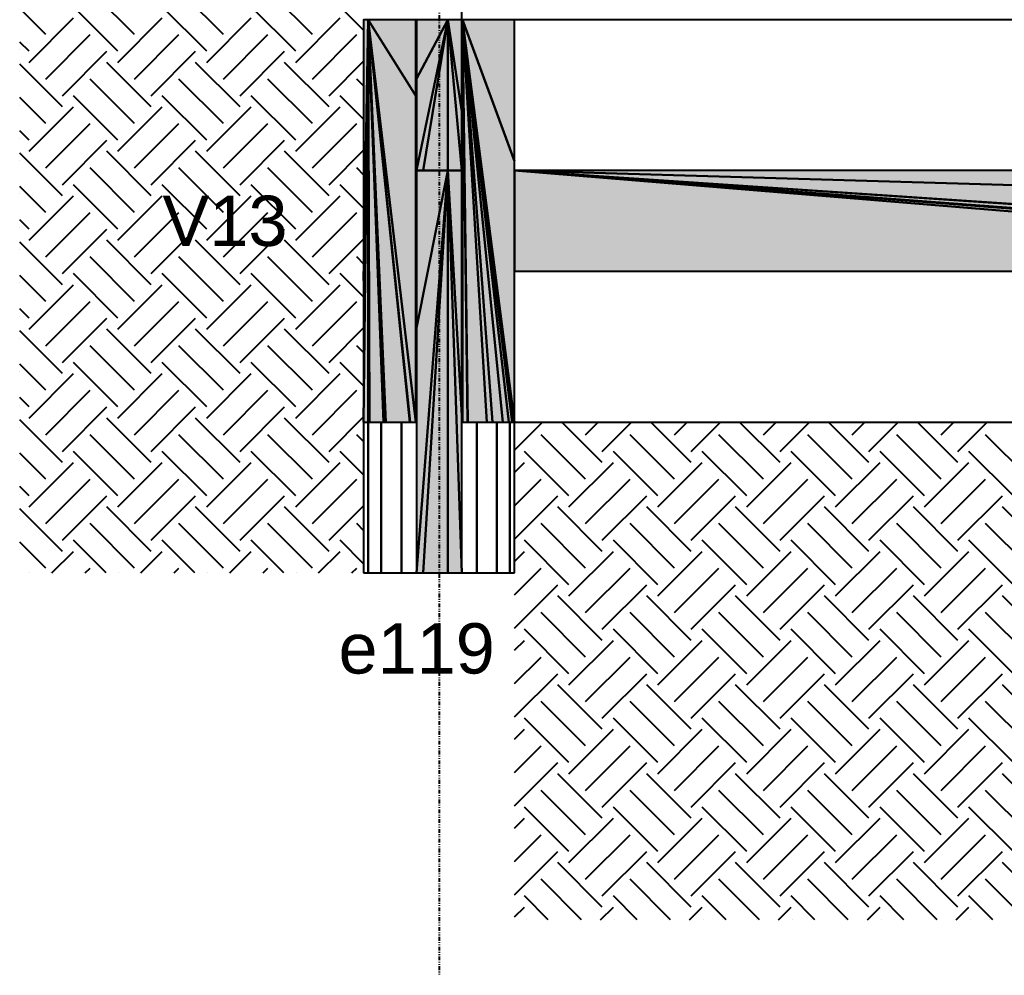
# Model space of a CAD drawing. Extents: x 37185 to 43130, y -8131 to -3926.
# Drawn here: x 38322.4 to 38452.9, y -7787.2 to -7660.5 of the extents above; entities that cross this region are included whole.
import ezdxf

# ---------------------------------------------------------------- set-up
doc = ezdxf.new("R2010")
doc.units = 0
doc.header["$MEASUREMENT"] = 0
doc.linetypes.add('ESTILO_TQS_0004', pattern=[1.12, 0.5, -0.2, 0.01, -0.2, 0.01, -0.2])
for name, color, linetype in [('47', 15, 'CONTINUOUS'), ('48', 4, 'CONTINUOUS'), ('52', 3, 'CONTINUOUS'), ('70', 160, 'CONTINUOUS'), ('74', 2, 'CONTINUOUS'), ('96', 252, 'CONTINUOUS')]:
    doc.layers.add(name, color=color, linetype=linetype)
doc.styles.add('TQS_ARIAL', font='arial.ttf')

msp = doc.modelspace()

# ---------------------------------------------------------------- linework, layer by layer
at = {"layer": '47', "linetype": 'Continuous'}
for p, q in [((38337.58, -7662.48), (38331.69, -7656.59)), ((38349.37, -7662.48), (38343.47, -7656.59)), ((38361.15, -7662.48), (38355.26, -7656.59)), ((38325.8, -7662.48), (38322.35, -7659.04)), ((38335.37, -7664.69), (38329.48, -7658.8)), ((38347.16, -7664.69), (38341.26, -7658.8)), ((38358.94, -7664.69), (38353.05, -7658.8)), ((38367.98, -7661.95), (38364.83, -7658.8)), ((38323.59, -7666.17), (38329.48, -7660.27)), ((38335.37, -7666.17), (38341.26, -7660.27)), ((38347.16, -7666.17), (38353.05, -7660.27)), ((38358.94, -7666.17), (38364.83, -7660.27)), ((38325.8, -7668.37), (38331.69, -7662.48)), ((38337.58, -7668.37), (38343.47, -7662.48)), ((38349.37, -7668.37), (38355.26, -7662.48)), ((38361.15, -7668.37), (38367.04, -7662.48)), ((38323.59, -7664.69), (38322.35, -7663.46)), ((38322.35, -7664.45), (38322.35, -7664.45)), ((38328.01, -7670.58), (38333.9, -7664.69)), ((38339.79, -7670.58), (38345.68, -7664.69)), ((38351.58, -7670.58), (38357.47, -7664.69)), ((38363.36, -7670.58), (38367.98, -7665.96)), ((38367.98, -7664.9), (38367.98, -7664.9)), ((38328.01, -7672.06), (38322.35, -7666.4)), ((38339.79, -7672.06), (38333.9, -7666.17)), ((38351.58, -7672.06), (38345.68, -7666.17)), ((38363.36, -7672.06), (38357.47, -7666.17)), ((38322.35, -7667.4), (38322.35, -7667.4)), ((38337.58, -7674.27), (38331.69, -7668.37)), ((38349.37, -7674.27), (38343.47, -7668.37)), ((38361.15, -7674.27), (38355.26, -7668.37)), ((38367.98, -7669.32), (38367.04, -7668.37)), ((38325.8, -7674.27), (38322.35, -7670.82)), ((38335.37, -7676.48), (38329.48, -7670.58)), ((38347.16, -7676.48), (38341.26, -7670.58)), ((38358.94, -7676.48), (38353.05, -7670.58)), ((38367.98, -7673.73), (38364.83, -7670.58)), ((38322.35, -7671.82), (38322.35, -7671.82)), ((38323.59, -7677.95), (38329.48, -7672.06)), ((38335.37, -7677.95), (38341.26, -7672.06)), ((38347.16, -7677.95), (38353.05, -7672.06)), ((38358.94, -7677.95), (38364.83, -7672.06)), ((38325.8, -7680.16), (38331.69, -7674.27)), ((38337.58, -7680.16), (38343.47, -7674.27)), ((38349.37, -7680.16), (38355.26, -7674.27)), ((38361.15, -7680.16), (38367.04, -7674.27)), ((38323.59, -7676.48), (38322.35, -7675.24)), ((38322.35, -7676.24), (38322.35, -7676.24)), ((38328.01, -7682.37), (38333.9, -7676.48)), ((38339.79, -7682.37), (38345.68, -7676.48)), ((38351.58, -7682.37), (38357.47, -7676.48)), ((38367.98, -7676.68), (38367.98, -7676.68)), ((38328.01, -7683.84), (38322.35, -7678.19)), ((38339.79, -7683.84), (38333.9, -7677.95)), ((38351.58, -7683.84), (38345.68, -7677.95)), ((38363.36, -7683.84), (38357.47, -7677.95)), ((38363.36, -7682.37), (38367.98, -7677.75)), ((38322.35, -7679.18), (38322.35, -7679.18)), ((38337.58, -7686.05), (38331.69, -7680.16)), ((38349.37, -7686.05), (38343.47, -7680.16)), ((38361.15, -7686.05), (38355.26, -7680.16)), ((38367.98, -7681.1), (38367.04, -7680.16)), ((38325.8, -7686.05), (38322.35, -7682.61)), ((38335.37, -7688.26), (38329.48, -7682.37)), ((38347.16, -7688.26), (38341.26, -7682.37)), ((38358.94, -7688.26), (38353.05, -7682.37)), ((38367.98, -7685.52), (38364.83, -7682.37)), ((38322.35, -7683.6), (38322.35, -7683.6)), ((38323.59, -7689.74), (38329.48, -7683.84)), ((38335.37, -7689.74), (38341.26, -7683.84)), ((38347.16, -7689.74), (38353.05, -7683.84)), ((38358.94, -7689.74), (38364.83, -7683.84)), ((38325.8, -7691.94), (38331.69, -7686.05)), ((38337.58, -7691.94), (38343.47, -7686.05)), ((38349.37, -7691.94), (38355.26, -7686.05)), ((38361.15, -7691.94), (38367.04, -7686.05)), ((38323.59, -7688.26), (38322.35, -7687.03)), ((38322.35, -7688.02), (38322.35, -7688.02)), ((38328.01, -7694.15), (38333.9, -7688.26)), ((38339.79, -7694.15), (38345.68, -7688.26)), ((38351.58, -7694.15), (38357.47, -7688.26)), ((38367.98, -7688.47), (38367.98, -7688.47)), ((38328.01, -7695.63), (38322.35, -7689.98)), ((38339.79, -7695.63), (38333.9, -7689.74)), ((38351.58, -7695.63), (38345.68, -7689.74)), ((38363.36, -7695.63), (38357.47, -7689.74)), ((38363.36, -7694.15), (38367.98, -7689.53)), ((38322.35, -7690.97), (38322.35, -7690.97)), ((38337.58, -7697.84), (38331.69, -7691.94)), ((38349.37, -7697.84), (38343.47, -7691.94)), ((38361.15, -7697.84), (38355.26, -7691.94)), ((38367.98, -7692.89), (38367.04, -7691.94)), ((38325.8, -7697.84), (38322.35, -7694.39)), ((38335.37, -7700.05), (38329.48, -7694.15)), ((38347.16, -7700.05), (38341.26, -7694.15)), ((38358.94, -7700.05), (38353.05, -7694.15)), ((38367.98, -7697.3), (38364.83, -7694.15)), ((38322.35, -7695.39), (38322.35, -7695.39)), ((38323.59, -7701.52), (38329.48, -7695.63)), ((38335.37, -7701.52), (38341.26, -7695.63)), ((38347.16, -7701.52), (38353.05, -7695.63)), ((38358.94, -7701.52), (38364.83, -7695.63)), ((38325.8, -7703.73), (38331.69, -7697.84)), ((38337.58, -7703.73), (38343.47, -7697.84)), ((38349.37, -7703.73), (38355.26, -7697.84)), ((38361.15, -7703.73), (38367.04, -7697.84)), ((38323.59, -7700.05), (38322.35, -7698.81)), ((38322.35, -7699.81), (38322.35, -7699.81)), ((38328.01, -7705.94), (38333.9, -7700.05)), ((38339.79, -7705.94), (38345.68, -7700.05)), ((38351.58, -7705.94), (38357.47, -7700.05)), ((38367.98, -7700.25), (38367.98, -7700.25)), ((38328.01, -7707.41), (38322.35, -7701.76)), ((38339.79, -7707.41), (38333.9, -7701.52)), ((38351.58, -7707.41), (38345.68, -7701.52)), ((38363.36, -7707.41), (38357.47, -7701.52)), ((38363.36, -7705.94), (38367.98, -7701.32)), ((38322.35, -7702.75), (38322.35, -7702.75)), ((38337.58, -7709.62), (38331.69, -7703.73)), ((38349.37, -7709.62), (38343.47, -7703.73)), ((38361.15, -7709.62), (38355.26, -7703.73)), ((38367.98, -7704.67), (38367.04, -7703.73)), ((38325.8, -7709.62), (38322.35, -7706.18)), ((38335.37, -7711.83), (38329.48, -7705.94)), ((38347.16, -7711.83), (38341.26, -7705.94)), ((38358.94, -7711.83), (38353.05, -7705.94)), ((38367.98, -7709.09), (38364.83, -7705.94)), ((38322.35, -7707.17), (38322.35, -7707.17)), ((38323.59, -7713.31), (38329.48, -7707.41)), ((38335.37, -7713.31), (38341.26, -7707.41)), ((38347.16, -7713.31), (38353.05, -7707.41)), ((38358.94, -7713.31), (38364.83, -7707.41)), ((38325.8, -7715.52), (38331.69, -7709.62)), ((38337.58, -7715.52), (38343.47, -7709.62)), ((38349.37, -7715.52), (38355.26, -7709.62)), ((38361.15, -7715.52), (38367.04, -7709.62)), ((38323.59, -7711.83), (38322.35, -7710.6)), ((38322.35, -7711.59), (38322.35, -7711.59)), ((38328.01, -7717.72), (38333.9, -7711.83)), ((38339.79, -7717.72), (38345.68, -7711.83)), ((38351.58, -7717.72), (38357.47, -7711.83)), ((38367.98, -7712.04), (38367.98, -7712.04)), ((38328.01, -7719.2), (38322.35, -7713.55)), ((38339.79, -7719.2), (38333.9, -7713.31)), ((38351.58, -7719.2), (38345.68, -7713.31)), ((38363.36, -7719.2), (38357.47, -7713.31)), ((38363.36, -7717.72), (38367.98, -7713.1)), ((38387.95, -7717.57), (38391.68, -7713.84)), ((38399.58, -7719.2), (38394.22, -7713.84)), ((38397.37, -7715.52), (38399.05, -7713.84)), ((38399.58, -7717.72), (38403.47, -7713.84)), ((38411.37, -7719.2), (38406.01, -7713.84)), ((38409.16, -7715.52), (38410.84, -7713.84)), ((38411.37, -7717.72), (38415.26, -7713.84)), ((38423.15, -7719.2), (38417.79, -7713.84)), ((38420.94, -7715.52), (38422.62, -7713.84)), ((38423.15, -7717.72), (38427.04, -7713.84)), ((38434.94, -7719.2), (38429.58, -7713.84)), ((38432.73, -7715.52), (38434.41, -7713.84)), ((38434.94, -7717.72), (38438.83, -7713.84)), ((38446.72, -7719.2), (38441.36, -7713.84)), ((38444.51, -7715.52), (38446.19, -7713.84)), ((38446.72, -7717.72), (38450.61, -7713.84)), ((38322.35, -7714.54), (38322.35, -7714.54)), ((38337.58, -7721.41), (38331.69, -7715.52)), ((38349.37, -7721.41), (38343.47, -7715.52)), ((38361.15, -7721.41), (38355.26, -7715.52)), ((38367.98, -7716.46), (38367.04, -7715.52)), ((38397.37, -7721.41), (38391.48, -7715.52)), ((38409.16, -7721.41), (38403.27, -7715.52)), ((38420.94, -7721.41), (38415.05, -7715.52)), ((38432.73, -7721.41), (38426.84, -7715.52)), ((38444.51, -7721.41), (38438.62, -7715.52)), ((38456.3, -7721.41), (38450.41, -7715.52)), ((38325.8, -7721.41), (38322.35, -7717.96)), ((38335.37, -7723.62), (38329.48, -7717.72)), ((38347.16, -7723.62), (38341.26, -7717.72)), ((38358.94, -7723.62), (38353.05, -7717.72)), ((38367.98, -7720.88), (38364.83, -7717.72)), ((38395.16, -7723.62), (38389.27, -7717.72)), ((38406.95, -7723.62), (38401.06, -7717.72)), ((38418.73, -7723.62), (38412.84, -7717.72)), ((38430.52, -7723.62), (38424.63, -7717.72)), ((38442.3, -7723.62), (38436.41, -7717.72)), ((38454.09, -7723.62), (38448.2, -7717.72)), ((38322.35, -7718.96), (38322.35, -7718.96)), ((38323.59, -7725.09), (38329.48, -7719.2)), ((38335.37, -7725.09), (38341.26, -7719.2)), ((38347.16, -7725.09), (38353.05, -7719.2)), ((38358.94, -7725.09), (38364.83, -7719.2)), ((38387.95, -7720.52), (38389.27, -7719.2)), ((38395.16, -7725.09), (38401.06, -7719.2)), ((38406.95, -7725.09), (38412.84, -7719.2)), ((38418.73, -7725.09), (38424.63, -7719.2)), ((38430.52, -7725.09), (38436.41, -7719.2)), ((38442.3, -7725.09), (38448.2, -7719.2)), ((38325.8, -7727.3), (38331.69, -7721.41)), ((38337.58, -7727.3), (38343.47, -7721.41)), ((38349.37, -7727.3), (38355.26, -7721.41)), ((38361.15, -7727.3), (38367.04, -7721.41)), ((38387.95, -7724.94), (38391.48, -7721.41)), ((38397.37, -7727.3), (38403.27, -7721.41)), ((38409.16, -7727.3), (38415.05, -7721.41)), ((38420.94, -7727.3), (38426.84, -7721.41)), ((38432.73, -7727.3), (38438.62, -7721.41)), ((38444.51, -7727.3), (38450.41, -7721.41)), ((38323.59, -7723.62), (38322.35, -7722.38)), ((38322.35, -7723.38), (38322.35, -7723.38)), ((38328.01, -7729.51), (38333.9, -7723.62)), ((38339.79, -7729.51), (38345.68, -7723.62)), ((38351.58, -7729.51), (38357.47, -7723.62)), ((38367.98, -7723.82), (38367.98, -7723.82)), ((38387.95, -7729.36), (38393.69, -7723.62)), ((38399.58, -7729.51), (38405.48, -7723.62)), ((38411.37, -7729.51), (38417.26, -7723.62)), ((38423.15, -7729.51), (38429.05, -7723.62)), ((38434.94, -7729.51), (38440.83, -7723.62)), ((38446.72, -7729.51), (38452.62, -7723.62)), ((38328.01, -7730.98), (38322.35, -7725.33)), ((38339.79, -7730.98), (38333.9, -7725.09)), ((38351.58, -7730.98), (38345.68, -7725.09)), ((38363.36, -7730.98), (38357.47, -7725.09)), ((38363.36, -7729.51), (38367.98, -7724.89)), ((38399.58, -7730.98), (38393.69, -7725.09)), ((38411.37, -7730.98), (38405.48, -7725.09)), ((38423.15, -7730.98), (38417.26, -7725.09)), ((38434.94, -7730.98), (38429.05, -7725.09)), ((38446.72, -7730.98), (38440.83, -7725.09)), ((38458.51, -7730.98), (38452.62, -7725.09)), ((38322.35, -7726.32), (38322.35, -7726.32)), ((38337.58, -7733.19), (38331.69, -7727.3)), ((38349.37, -7733.19), (38343.47, -7727.3)), ((38361.15, -7733.19), (38355.26, -7727.3)), ((38367.98, -7728.24), (38367.04, -7727.3)), ((38397.37, -7733.19), (38391.48, -7727.3)), ((38409.16, -7733.19), (38403.27, -7727.3)), ((38420.94, -7733.19), (38415.05, -7727.3)), ((38432.73, -7733.19), (38426.84, -7727.3)), ((38444.51, -7733.19), (38438.62, -7727.3)), ((38456.3, -7733.19), (38450.41, -7727.3)), ((38325.8, -7733.19), (38322.35, -7729.75)), ((38333.8, -7733.84), (38329.48, -7729.51)), ((38345.59, -7733.84), (38341.26, -7729.51)), ((38357.37, -7733.84), (38353.05, -7729.51)), ((38367.98, -7732.66), (38364.83, -7729.51)), ((38395.16, -7735.4), (38389.27, -7729.51)), ((38406.95, -7735.4), (38401.06, -7729.51)), ((38418.73, -7735.4), (38412.84, -7729.51)), ((38430.52, -7735.4), (38424.63, -7729.51)), ((38442.3, -7735.4), (38436.41, -7729.51)), ((38454.09, -7735.4), (38448.2, -7729.51)), ((38322.35, -7730.74), (38322.35, -7730.74)), ((38326.62, -7733.84), (38329.48, -7730.98)), ((38338.41, -7733.84), (38341.26, -7730.98)), ((38350.2, -7733.84), (38353.05, -7730.98)), ((38361.98, -7733.84), (38364.83, -7730.98)), ((38387.95, -7732.3), (38389.27, -7730.98)), ((38395.16, -7736.88), (38401.06, -7730.98)), ((38406.95, -7736.88), (38412.84, -7730.98)), ((38418.73, -7736.88), (38424.63, -7730.98)), ((38430.52, -7736.88), (38436.41, -7730.98)), ((38442.3, -7736.88), (38448.2, -7730.98)), ((38323.68, -7733.84), (38323.68, -7733.84)), ((38326.44, -7733.84), (38326.44, -7733.84)), ((38330.86, -7733.84), (38330.86, -7733.84)), ((38331.04, -7733.84), (38331.69, -7733.19)), ((38335.46, -7733.84), (38335.46, -7733.84)), ((38338.22, -7733.84), (38338.22, -7733.84)), ((38342.64, -7733.84), (38342.64, -7733.84)), ((38342.83, -7733.84), (38343.47, -7733.19)), ((38347.25, -7733.84), (38347.25, -7733.84)), ((38350.01, -7733.84), (38350.01, -7733.84)), ((38354.43, -7733.84), (38354.43, -7733.84)), ((38354.61, -7733.84), (38355.26, -7733.19)), ((38359.03, -7733.84), (38359.03, -7733.84)), ((38361.79, -7733.84), (38361.79, -7733.84)), ((38366.21, -7733.84), (38366.21, -7733.84)), ((38366.4, -7733.84), (38367.04, -7733.19)), ((38387.95, -7736.72), (38391.48, -7733.19)), ((38397.37, -7739.09), (38403.27, -7733.19)), ((38409.16, -7739.09), (38415.05, -7733.19)), ((38420.94, -7739.09), (38426.84, -7733.19)), ((38432.73, -7739.09), (38438.62, -7733.19)), ((38444.51, -7739.09), (38450.41, -7733.19)), ((38387.95, -7741.14), (38393.69, -7735.4)), ((38399.58, -7741.3), (38405.48, -7735.4)), ((38411.37, -7741.3), (38417.26, -7735.4)), ((38423.15, -7741.3), (38429.05, -7735.4)), ((38434.94, -7741.3), (38440.83, -7735.4)), ((38446.72, -7741.3), (38452.62, -7735.4)), ((38399.58, -7742.77), (38393.69, -7736.88)), ((38411.37, -7742.77), (38405.48, -7736.88)), ((38423.15, -7742.77), (38417.26, -7736.88)), ((38434.94, -7742.77), (38429.05, -7736.88)), ((38446.72, -7742.77), (38440.83, -7736.88)), ((38458.51, -7742.77), (38452.62, -7736.88)), ((38397.37, -7744.98), (38391.48, -7739.09)), ((38409.16, -7744.98), (38403.27, -7739.09)), ((38420.94, -7744.98), (38415.05, -7739.09)), ((38432.73, -7744.98), (38426.84, -7739.09)), ((38444.51, -7744.98), (38438.62, -7739.09)), ((38456.3, -7744.98), (38450.41, -7739.09)), ((38395.16, -7747.19), (38389.27, -7741.3)), ((38406.95, -7747.19), (38401.06, -7741.3)), ((38418.73, -7747.19), (38412.84, -7741.3)), ((38430.52, -7747.19), (38424.63, -7741.3)), ((38442.3, -7747.19), (38436.41, -7741.3)), ((38454.09, -7747.19), (38448.2, -7741.3)), ((38387.95, -7744.09), (38389.27, -7742.77)), ((38395.16, -7748.66), (38401.06, -7742.77)), ((38406.95, -7748.66), (38412.84, -7742.77)), ((38418.73, -7748.66), (38424.63, -7742.77)), ((38430.52, -7748.66), (38436.41, -7742.77)), ((38442.3, -7748.66), (38448.2, -7742.77)), ((38387.95, -7748.51), (38391.48, -7744.98)), ((38397.37, -7750.87), (38403.27, -7744.98)), ((38409.16, -7750.87), (38415.05, -7744.98)), ((38420.94, -7750.87), (38426.84, -7744.98)), ((38432.73, -7750.87), (38438.62, -7744.98)), ((38444.51, -7750.87), (38450.41, -7744.98)), ((38387.95, -7752.93), (38393.69, -7747.19)), ((38399.58, -7753.08), (38405.48, -7747.19)), ((38411.37, -7753.08), (38417.26, -7747.19)), ((38423.15, -7753.08), (38429.05, -7747.19)), ((38434.94, -7753.08), (38440.83, -7747.19)), ((38446.72, -7753.08), (38452.62, -7747.19)), ((38399.58, -7754.55), (38393.69, -7748.66)), ((38411.37, -7754.55), (38405.48, -7748.66)), ((38423.15, -7754.55), (38417.26, -7748.66)), ((38434.94, -7754.55), (38429.05, -7748.66)), ((38446.72, -7754.55), (38440.83, -7748.66)), ((38458.51, -7754.55), (38452.62, -7748.66)), ((38397.37, -7756.76), (38391.48, -7750.87)), ((38409.16, -7756.76), (38403.27, -7750.87)), ((38420.94, -7756.76), (38415.05, -7750.87)), ((38432.73, -7756.76), (38426.84, -7750.87)), ((38444.51, -7756.76), (38438.62, -7750.87)), ((38456.3, -7756.76), (38450.41, -7750.87)), ((38395.16, -7758.97), (38389.27, -7753.08)), ((38406.95, -7758.97), (38401.06, -7753.08)), ((38418.73, -7758.97), (38412.84, -7753.08)), ((38430.52, -7758.97), (38424.63, -7753.08)), ((38442.3, -7758.97), (38436.41, -7753.08)), ((38454.09, -7758.97), (38448.2, -7753.08)), ((38387.95, -7755.87), (38389.27, -7754.55)), ((38395.16, -7760.45), (38401.06, -7754.55)), ((38406.95, -7760.45), (38412.84, -7754.55)), ((38418.73, -7760.45), (38424.63, -7754.55)), ((38430.52, -7760.45), (38436.41, -7754.55)), ((38442.3, -7760.45), (38448.2, -7754.55)), ((38387.95, -7760.29), (38391.48, -7756.76)), ((38397.37, -7762.66), (38403.27, -7756.76)), ((38409.16, -7762.66), (38415.05, -7756.76)), ((38420.94, -7762.66), (38426.84, -7756.76)), ((38432.73, -7762.66), (38438.62, -7756.76)), ((38444.51, -7762.66), (38450.41, -7756.76)), ((38387.95, -7764.71), (38393.69, -7758.97)), ((38399.58, -7764.87), (38405.48, -7758.97)), ((38411.37, -7764.87), (38417.26, -7758.97)), ((38423.15, -7764.87), (38429.05, -7758.97)), ((38434.94, -7764.87), (38440.83, -7758.97)), ((38446.72, -7764.87), (38452.62, -7758.97)), ((38399.58, -7766.34), (38393.69, -7760.45)), ((38411.37, -7766.34), (38405.48, -7760.45)), ((38423.15, -7766.34), (38417.26, -7760.45)), ((38434.94, -7766.34), (38429.05, -7760.45)), ((38446.72, -7766.34), (38440.83, -7760.45)), ((38458.51, -7766.34), (38452.62, -7760.45)), ((38397.37, -7768.55), (38391.48, -7762.66)), ((38409.16, -7768.55), (38403.27, -7762.66)), ((38420.94, -7768.55), (38415.05, -7762.66)), ((38432.73, -7768.55), (38426.84, -7762.66)), ((38444.51, -7768.55), (38438.62, -7762.66)), ((38456.3, -7768.55), (38450.41, -7762.66)), ((38395.16, -7770.76), (38389.27, -7764.87)), ((38406.95, -7770.76), (38401.06, -7764.87)), ((38418.73, -7770.76), (38412.84, -7764.87)), ((38430.52, -7770.76), (38424.63, -7764.87)), ((38442.3, -7770.76), (38436.41, -7764.87)), ((38454.09, -7770.76), (38448.2, -7764.87)), ((38387.95, -7767.66), (38389.27, -7766.34)), ((38395.16, -7772.23), (38401.06, -7766.34)), ((38406.95, -7772.23), (38412.84, -7766.34)), ((38418.73, -7772.23), (38424.63, -7766.34)), ((38430.52, -7772.23), (38436.41, -7766.34)), ((38442.3, -7772.23), (38448.2, -7766.34)), ((38387.95, -7772.08), (38391.48, -7768.55)), ((38397.37, -7774.44), (38403.27, -7768.55)), ((38409.16, -7774.44), (38415.05, -7768.55)), ((38420.94, -7774.44), (38426.84, -7768.55)), ((38432.73, -7774.44), (38438.62, -7768.55)), ((38444.51, -7774.44), (38450.41, -7768.55)), ((38387.95, -7776.5), (38393.69, -7770.76)), ((38399.58, -7776.65), (38405.48, -7770.76)), ((38411.37, -7776.65), (38417.26, -7770.76)), ((38423.15, -7776.65), (38429.05, -7770.76)), ((38434.94, -7776.65), (38440.83, -7770.76)), ((38446.72, -7776.65), (38452.62, -7770.76)), ((38399.58, -7778.12), (38393.69, -7772.23)), ((38411.37, -7778.12), (38405.48, -7772.23)), ((38423.15, -7778.12), (38417.26, -7772.23)), ((38434.94, -7778.12), (38429.05, -7772.23)), ((38446.72, -7778.12), (38440.83, -7772.23)), ((38458.51, -7778.12), (38452.62, -7772.23)), ((38396.85, -7779.81), (38391.48, -7774.44)), ((38408.63, -7779.81), (38403.27, -7774.44)), ((38420.42, -7779.81), (38415.05, -7774.44)), ((38432.2, -7779.81), (38426.84, -7774.44)), ((38443.99, -7779.81), (38438.62, -7774.44)), ((38455.77, -7779.81), (38450.41, -7774.44)), ((38392.43, -7779.81), (38389.27, -7776.65)), ((38404.21, -7779.81), (38401.06, -7776.65)), ((38416, -7779.81), (38412.84, -7776.65)), ((38427.78, -7779.81), (38424.63, -7776.65)), ((38439.57, -7779.81), (38436.41, -7776.65)), ((38451.35, -7779.81), (38448.2, -7776.65)), ((38387.95, -7779.44), (38389.27, -7778.12)), ((38399.37, -7779.81), (38401.06, -7778.12)), ((38411.16, -7779.81), (38412.84, -7778.12)), ((38422.94, -7779.81), (38424.63, -7778.12)), ((38434.73, -7779.81), (38436.41, -7778.12)), ((38446.51, -7779.81), (38448.2, -7778.12)), ((38389.48, -7779.81), (38389.48, -7779.81)), ((38392.01, -7779.81), (38392.01, -7779.81)), ((38396.43, -7779.81), (38396.43, -7779.81)), ((38401.27, -7779.81), (38401.27, -7779.81)), ((38403.79, -7779.81), (38403.79, -7779.81)), ((38408.21, -7779.81), (38408.21, -7779.81)), ((38413.05, -7779.81), (38413.05, -7779.81)), ((38415.58, -7779.81), (38415.58, -7779.81)), ((38420, -7779.81), (38420, -7779.81)), ((38424.84, -7779.81), (38424.84, -7779.81)), ((38427.36, -7779.81), (38427.36, -7779.81)), ((38431.78, -7779.81), (38431.78, -7779.81)), ((38436.62, -7779.81), (38436.62, -7779.81)), ((38439.15, -7779.81), (38439.15, -7779.81)), ((38443.57, -7779.81), (38443.57, -7779.81)), ((38448.41, -7779.81), (38448.41, -7779.81)), ((38450.93, -7779.81), (38450.93, -7779.81))]:
    msp.add_line(p, q, dxfattribs=at)
at = {"layer": '48', "linetype": 'Continuous'}
for p, q in [((38368.55, -7660.76), (38368.55, -7660.73)), ((38368.55, -7660.73), (38368.55, -7660.76)), ((38374.94, -7660.5), (38374.85, -7660.5)), ((38381.05, -7660.5), (38380.96, -7660.5)), ((38586.65, -7660.5), (38387.95, -7660.5)), ((38368.55, -7680.5), (38368.55, -7661.21)), ((38368.55, -7661.21), (38368.55, -7680.5)), ((38367.95, -7713.84), (38367.95, -7733.84)), ((38368.55, -7733.84), (38368.55, -7713.84)), ((38368.55, -7713.84), (38368.55, -7733.84)), ((38370.29, -7733.84), (38370.29, -7713.84)), ((38370.29, -7713.84), (38370.29, -7733.84)), ((38372.95, -7733.84), (38372.95, -7713.84)), ((38372.95, -7713.84), (38372.95, -7733.84)), ((38374.85, -7713.84), (38374.94, -7713.84)), ((38380.96, -7713.84), (38381.05, -7713.84)), ((38382.95, -7733.84), (38382.95, -7713.84)), ((38382.95, -7713.84), (38382.95, -7733.84)), ((38385.61, -7733.84), (38385.61, -7713.84)), ((38385.61, -7713.84), (38385.61, -7733.84)), ((38387.35, -7733.84), (38387.35, -7713.84)), ((38387.35, -7713.84), (38387.35, -7733.84)), ((38387.95, -7733.84), (38387.95, -7713.84)), ((38387.95, -7713.84), (38586.65, -7713.84)), ((38367.95, -7733.84), (38368.55, -7733.84)), ((38368.55, -7733.84), (38370.29, -7733.84)), ((38370.29, -7733.84), (38372.95, -7733.84)), ((38372.95, -7733.84), (38374.94, -7733.84)), ((38380.96, -7733.84), (38382.95, -7733.84)), ((38382.95, -7733.84), (38385.61, -7733.84)), ((38385.61, -7733.84), (38387.35, -7733.84)), ((38387.35, -7733.84), (38387.95, -7733.84))]:
    msp.add_line(p, q, dxfattribs=at)
at = {"layer": '52', "linetype": 'Continuous'}
for points in [[(38380.96, -7733.84), (38380.96, -7713.84), (38380.96, -7712.95), (38380.96, -7712.33), (38380.96, -7702.52), (38380.96, -7701.39), (38380.96, -7680.5), (38380.96, -7672.67), (38380.96, -7668.34), (38380.96, -7660.5), (38380.96, -7577.47), (38380.96, -7531.53), (38380.96, -7481.83)], [(38374.85, -7660.5), (38372.95, -7660.5), (38370.29, -7660.5), (38368.55, -7660.5), (38368.53, -7660.5), (38367.95, -7660.5)], [(38367.95, -7660.5), (38367.95, -7680.5), (38367.95, -7695.07), (38367.95, -7713.84)], [(38374.85, -7713.84), (38374.85, -7711.51), (38374.85, -7680.5), (38374.85, -7672.13), (38374.85, -7670.6), (38374.85, -7660.5)], [(38374.94, -7660.5), (38374.94, -7662.01), (38374.94, -7668.34), (38374.94, -7671.82), (38374.94, -7672.67), (38374.94, -7680.5), (38374.94, -7701.39), (38374.94, -7712.95), (38374.94, -7713.84), (38374.94, -7733.84)], [(38379.13, -7660.5), (38377.95, -7660.5), (38376.42, -7660.5), (38376.21, -7660.5), (38374.94, -7660.5)], [(38381.05, -7660.5), (38381.05, -7668.87), (38381.05, -7680.5), (38381.05, -7702.83), (38381.05, -7703.74), (38381.05, -7713.84)], [(38387.95, -7660.5), (38387.35, -7660.5), (38387.35, -7660.5), (38387.19, -7660.5), (38385.61, -7660.5), (38385.02, -7660.5), (38382.95, -7660.5), (38381.78, -7660.5), (38381.05, -7660.5)], [(38387.95, -7680.5), (38387.95, -7679.27), (38387.95, -7660.66), (38387.95, -7660.5)], [(38586.65, -7680.5), (38462.09, -7680.5), (38387.95, -7680.5)], [(38387.95, -7713.84), (38387.95, -7693.84)], [(38387.95, -7693.84), (38511.92, -7693.84), (38549.91, -7693.84), (38561.93, -7693.84), (38565.41, -7693.84), (38585.53, -7693.84), (38586.65, -7693.84)], [(38367.95, -7713.84), (38368.33, -7713.84), (38368.53, -7713.84), (38368.55, -7713.84), (38368.71, -7713.84), (38369.64, -7713.84), (38370.29, -7713.84), (38370.56, -7713.84), (38370.88, -7713.84), (38371.95, -7713.84), (38372.95, -7713.84), (38374.08, -7713.84), (38374.12, -7713.84), (38374.85, -7713.84)], [(38381.05, -7713.84), (38381.7, -7713.84), (38381.73, -7713.84), (38381.78, -7713.84), (38382.95, -7713.84), (38384.3, -7713.84), (38384.61, -7713.84), (38385.02, -7713.84), (38385.61, -7713.84), (38386.42, -7713.84), (38386.7, -7713.84), (38387.19, -7713.84), (38387.35, -7713.84), (38387.35, -7713.84), (38387.64, -7713.84), (38387.72, -7713.84), (38387.95, -7713.84)], [(38374.94, -7733.84), (38375.82, -7733.84), (38376.21, -7733.84), (38379.13, -7733.84), (38379.69, -7733.84), (38380.96, -7733.84)]]:
    msp.add_lwpolyline(points, dxfattribs=at)
at = {"layer": '70', "linetype": 'ESTILO_TQS_0004'}
msp.add_line((38377.95, -6931.88), (38377.95, -7787.17), dxfattribs=at)
at = {"layer": '96', "linetype": 'Continuous'}
for points in [[(38368.53, -7660.5), (38367.95, -7660.5), (38367.95, -7695.07), (38368.53, -7660.5)], [(38368.53, -7660.5), (38367.95, -7695.07), (38367.95, -7713.84), (38368.53, -7660.5)], [(38368.53, -7660.5), (38367.95, -7713.84), (38368.53, -7713.84), (38368.53, -7660.5)], [(38368.53, -7660.5), (38368.53, -7713.84), (38368.71, -7713.84), (38368.53, -7660.5)], [(38368.53, -7660.5), (38368.71, -7713.84), (38370.56, -7713.84), (38368.53, -7660.5)], [(38368.53, -7660.5), (38370.56, -7713.84), (38370.88, -7713.84), (38368.53, -7660.5)], [(38368.53, -7660.5), (38370.88, -7713.84), (38374.08, -7713.84), (38368.53, -7660.5)], [(38368.53, -7660.5), (38374.08, -7713.84), (38374.12, -7713.84), (38368.53, -7660.5)], [(38368.53, -7660.5), (38374.12, -7713.84), (38374.85, -7713.84), (38368.53, -7660.5)], [(38368.53, -7660.5), (38374.85, -7713.84), (38374.85, -7670.6), (38368.53, -7660.5)], [(38368.53, -7660.5), (38374.85, -7670.6), (38374.85, -7660.5), (38368.53, -7660.5)], [(38379.13, -7660.5), (38374.94, -7660.5), (38374.94, -7668.34), (38379.13, -7660.5)], [(38379.13, -7660.5), (38374.94, -7668.34), (38374.94, -7680.5), (38379.13, -7660.5)], [(38379.13, -7660.5), (38374.94, -7680.5), (38375.82, -7680.5), (38379.13, -7660.5)], [(38379.13, -7660.5), (38375.82, -7680.5), (38379.13, -7680.5), (38379.13, -7660.5)], [(38379.13, -7660.5), (38379.13, -7680.5), (38380.96, -7680.5), (38379.13, -7660.5)], [(38379.13, -7660.5), (38380.96, -7680.5), (38380.96, -7672.67), (38379.13, -7660.5)], [(38379.13, -7660.5), (38380.96, -7672.67), (38380.96, -7660.5), (38379.13, -7660.5)], [(38381.05, -7660.5), (38381.05, -7713.84), (38381.7, -7713.84), (38381.05, -7660.5)], [(38381.05, -7660.5), (38381.7, -7713.84), (38381.78, -7713.84), (38381.05, -7660.5)], [(38381.05, -7660.5), (38381.78, -7713.84), (38384.3, -7713.84), (38381.05, -7660.5)], [(38381.05, -7660.5), (38384.3, -7713.84), (38385.02, -7713.84), (38381.05, -7660.5)], [(38381.05, -7660.5), (38385.02, -7713.84), (38386.42, -7713.84), (38381.05, -7660.5)], [(38381.05, -7660.5), (38386.42, -7713.84), (38387.19, -7713.84), (38381.05, -7660.5)], [(38381.05, -7660.5), (38387.19, -7713.84), (38387.64, -7713.84), (38381.05, -7660.5)], [(38381.05, -7660.5), (38387.64, -7713.84), (38387.95, -7713.84), (38381.05, -7660.5)], [(38381.05, -7660.5), (38387.95, -7713.84), (38387.95, -7679.27), (38381.05, -7660.5)], [(38381.05, -7660.5), (38387.95, -7679.27), (38387.95, -7660.5), (38381.05, -7660.5)], [(38379.13, -7680.5), (38374.94, -7680.5), (38374.94, -7701.39), (38379.13, -7680.5)], [(38379.13, -7680.5), (38374.94, -7701.39), (38374.94, -7733.84), (38379.13, -7680.5)], [(38379.13, -7680.5), (38374.94, -7733.84), (38375.82, -7733.84), (38379.13, -7680.5)], [(38379.13, -7680.5), (38375.82, -7733.84), (38379.13, -7733.84), (38379.13, -7680.5)], [(38379.13, -7680.5), (38379.13, -7733.84), (38380.96, -7733.84), (38379.13, -7680.5)], [(38379.13, -7680.5), (38380.96, -7733.84), (38380.96, -7712.95), (38379.13, -7680.5)], [(38379.13, -7680.5), (38380.96, -7712.95), (38380.96, -7680.5), (38379.13, -7680.5)], [(38387.95, -7680.5), (38387.95, -7693.84), (38549.91, -7693.84), (38387.95, -7680.5)], [(38387.95, -7680.5), (38549.91, -7693.84), (38561.93, -7693.84), (38387.95, -7680.5)], [(38387.95, -7680.5), (38561.93, -7693.84), (38565.41, -7693.84), (38387.95, -7680.5)], [(38387.95, -7680.5), (38565.41, -7693.84), (38585.53, -7693.84), (38387.95, -7680.5)], [(38387.95, -7680.5), (38585.53, -7693.84), (38586.65, -7693.84), (38387.95, -7680.5)], [(38387.95, -7680.5), (38586.65, -7693.84), (38586.84, -7693.84), (38387.95, -7680.5)], [(38387.95, -7680.5), (38586.84, -7693.84), (38586.84, -7686.31), (38387.95, -7680.5)], [(38387.95, -7680.5), (38586.84, -7686.31), (38586.84, -7680.5), (38387.95, -7680.5)]]:
    msp.add_lwpolyline(points, dxfattribs=at)
for points in [[(38368.53, -7660.5), (38367.95, -7660.5), (38367.95, -7695.07)], [(38368.53, -7660.5), (38367.95, -7695.07), (38368.53, -7660.5)], [(38368.53, -7660.5), (38367.95, -7695.07), (38367.95, -7713.84)], [(38368.53, -7660.5), (38367.95, -7713.84), (38368.53, -7660.5)], [(38368.53, -7660.5), (38367.95, -7713.84), (38368.53, -7713.84)], [(38368.53, -7660.5), (38368.53, -7713.84), (38368.53, -7660.5)], [(38368.53, -7660.5), (38368.53, -7713.84), (38368.71, -7713.84)], [(38368.53, -7660.5), (38368.71, -7713.84), (38368.53, -7660.5)], [(38368.53, -7660.5), (38368.71, -7713.84), (38370.56, -7713.84)], [(38368.53, -7660.5), (38370.56, -7713.84), (38368.53, -7660.5)], [(38368.53, -7660.5), (38370.56, -7713.84), (38370.88, -7713.84)], [(38368.53, -7660.5), (38370.88, -7713.84), (38368.53, -7660.5)], [(38368.53, -7660.5), (38370.88, -7713.84), (38374.08, -7713.84)], [(38368.53, -7660.5), (38374.08, -7713.84), (38368.53, -7660.5)], [(38368.53, -7660.5), (38374.08, -7713.84), (38374.08, -7713.84)], [(38368.53, -7660.5), (38374.08, -7713.84), (38368.53, -7660.5)], [(38368.53, -7660.5), (38374.12, -7713.84), (38374.85, -7713.84)], [(38368.53, -7660.5), (38374.85, -7713.84), (38368.53, -7660.5)], [(38368.53, -7660.5), (38374.85, -7713.84), (38374.85, -7670.6)], [(38368.53, -7660.5), (38374.85, -7670.6), (38368.53, -7660.5)], [(38368.53, -7660.5), (38374.85, -7670.6), (38374.85, -7660.5)], [(38368.53, -7660.5), (38374.85, -7660.5), (38368.53, -7660.5)], [(38379.13, -7660.5), (38374.94, -7660.5), (38374.94, -7668.34)], [(38379.13, -7660.5), (38374.94, -7668.34), (38379.13, -7660.5)], [(38379.13, -7660.5), (38374.94, -7668.34), (38374.94, -7680.5)], [(38379.13, -7660.5), (38374.94, -7680.5), (38379.13, -7660.5)], [(38379.13, -7660.5), (38374.94, -7680.5), (38375.82, -7680.5)], [(38379.13, -7660.5), (38375.82, -7680.5), (38379.13, -7660.5)], [(38379.13, -7660.5), (38375.82, -7680.5), (38379.13, -7680.5)], [(38379.13, -7660.5), (38379.13, -7680.5), (38379.13, -7660.5)], [(38379.13, -7660.5), (38379.13, -7680.5), (38380.96, -7680.5)], [(38379.13, -7660.5), (38380.96, -7680.5), (38379.13, -7660.5)], [(38379.13, -7660.5), (38380.96, -7680.5), (38380.96, -7672.67)], [(38379.13, -7660.5), (38380.96, -7672.67), (38379.13, -7660.5)], [(38379.13, -7660.5), (38380.96, -7672.67), (38380.96, -7660.5)], [(38379.13, -7660.5), (38380.96, -7660.5), (38379.13, -7660.5)], [(38381.05, -7660.5), (38381.05, -7713.84), (38381.7, -7713.84)], [(38381.05, -7660.5), (38381.7, -7713.84), (38381.05, -7660.5)], [(38381.05, -7660.5), (38381.7, -7713.84), (38381.78, -7713.84)], [(38381.05, -7660.5), (38381.78, -7713.84), (38381.05, -7660.5)], [(38381.05, -7660.5), (38381.78, -7713.84), (38384.3, -7713.84)], [(38381.05, -7660.5), (38384.3, -7713.84), (38381.05, -7660.5)], [(38381.05, -7660.5), (38384.3, -7713.84), (38385.02, -7713.84)], [(38381.05, -7660.5), (38385.02, -7713.84), (38381.05, -7660.5)], [(38381.05, -7660.5), (38385.02, -7713.84), (38386.42, -7713.84)], [(38381.05, -7660.5), (38386.42, -7713.84), (38381.05, -7660.5)], [(38381.05, -7660.5), (38386.42, -7713.84), (38387.19, -7713.84)], [(38381.05, -7660.5), (38387.19, -7713.84), (38381.05, -7660.5)], [(38381.05, -7660.5), (38387.19, -7713.84), (38387.64, -7713.84)], [(38381.05, -7660.5), (38387.64, -7713.84), (38381.05, -7660.5)], [(38381.05, -7660.5), (38387.64, -7713.84), (38387.95, -7713.84)], [(38381.05, -7660.5), (38387.95, -7713.84), (38381.05, -7660.5)], [(38381.05, -7660.5), (38387.95, -7713.84), (38387.95, -7679.27)], [(38381.05, -7660.5), (38387.95, -7679.27), (38381.05, -7660.5)], [(38381.05, -7660.5), (38387.95, -7679.27), (38387.95, -7660.5)], [(38381.05, -7660.5), (38387.95, -7660.5), (38381.05, -7660.5)], [(38379.13, -7680.5), (38374.94, -7680.5), (38374.94, -7701.39)], [(38379.13, -7680.5), (38374.94, -7701.39), (38379.13, -7680.5)], [(38379.13, -7680.5), (38374.94, -7701.39), (38374.94, -7733.84)], [(38379.13, -7680.5), (38374.94, -7733.84), (38379.13, -7680.5)], [(38379.13, -7680.5), (38374.94, -7733.84), (38375.82, -7733.84)], [(38379.13, -7680.5), (38375.82, -7733.84), (38379.13, -7680.5)], [(38379.13, -7680.5), (38375.82, -7733.84), (38379.13, -7733.84)], [(38379.13, -7680.5), (38379.13, -7733.84), (38379.13, -7680.5)], [(38379.13, -7680.5), (38379.13, -7733.84), (38380.96, -7733.84)], [(38379.13, -7680.5), (38380.96, -7733.84), (38379.13, -7680.5)], [(38379.13, -7680.5), (38380.96, -7733.84), (38380.96, -7712.95)], [(38379.13, -7680.5), (38380.96, -7712.95), (38379.13, -7680.5)], [(38379.13, -7680.5), (38380.96, -7712.95), (38380.96, -7680.5)], [(38379.13, -7680.5), (38380.96, -7680.5), (38379.13, -7680.5)], [(38387.95, -7680.5), (38387.95, -7693.84), (38549.91, -7693.84)], [(38387.95, -7680.5), (38549.91, -7693.84), (38387.95, -7680.5)], [(38387.95, -7680.5), (38549.91, -7693.84), (38561.93, -7693.84)], [(38387.95, -7680.5), (38561.93, -7693.84), (38387.95, -7680.5)], [(38387.95, -7680.5), (38561.93, -7693.84), (38565.41, -7693.84)], [(38387.95, -7680.5), (38565.41, -7693.84), (38387.95, -7680.5)], [(38387.95, -7680.5), (38565.41, -7693.84), (38585.53, -7693.84)], [(38387.95, -7680.5), (38585.53, -7693.84), (38387.95, -7680.5)], [(38387.95, -7680.5), (38585.53, -7693.84), (38586.65, -7693.84)], [(38387.95, -7680.5), (38586.65, -7693.84), (38387.95, -7680.5)], [(38387.95, -7680.5), (38586.65, -7693.84), (38586.84, -7693.84)], [(38387.95, -7680.5), (38586.84, -7693.84), (38387.95, -7680.5)], [(38387.95, -7680.5), (38586.84, -7693.84), (38586.84, -7686.31)], [(38387.95, -7680.5), (38586.84, -7686.31), (38387.95, -7680.5)], [(38387.95, -7680.5), (38586.84, -7686.31), (38586.84, -7680.5)], [(38387.95, -7680.5), (38586.84, -7680.5), (38387.95, -7680.5)]]:
    msp.add_solid(points, dxfattribs=at)

# ---------------------------------------------------------------- texts
at = {"layer": '74', "linetype": 'Continuous', "style": 'TQS_ARIAL'}
for s, p in [('V13', (38341.28, -7690.5)), ('e119', (38364.62, -7747.17))]:
    msp.add_text(s, height=6.667, dxfattribs=at).set_placement(p)

doc.saveas('drawing.dxf')
